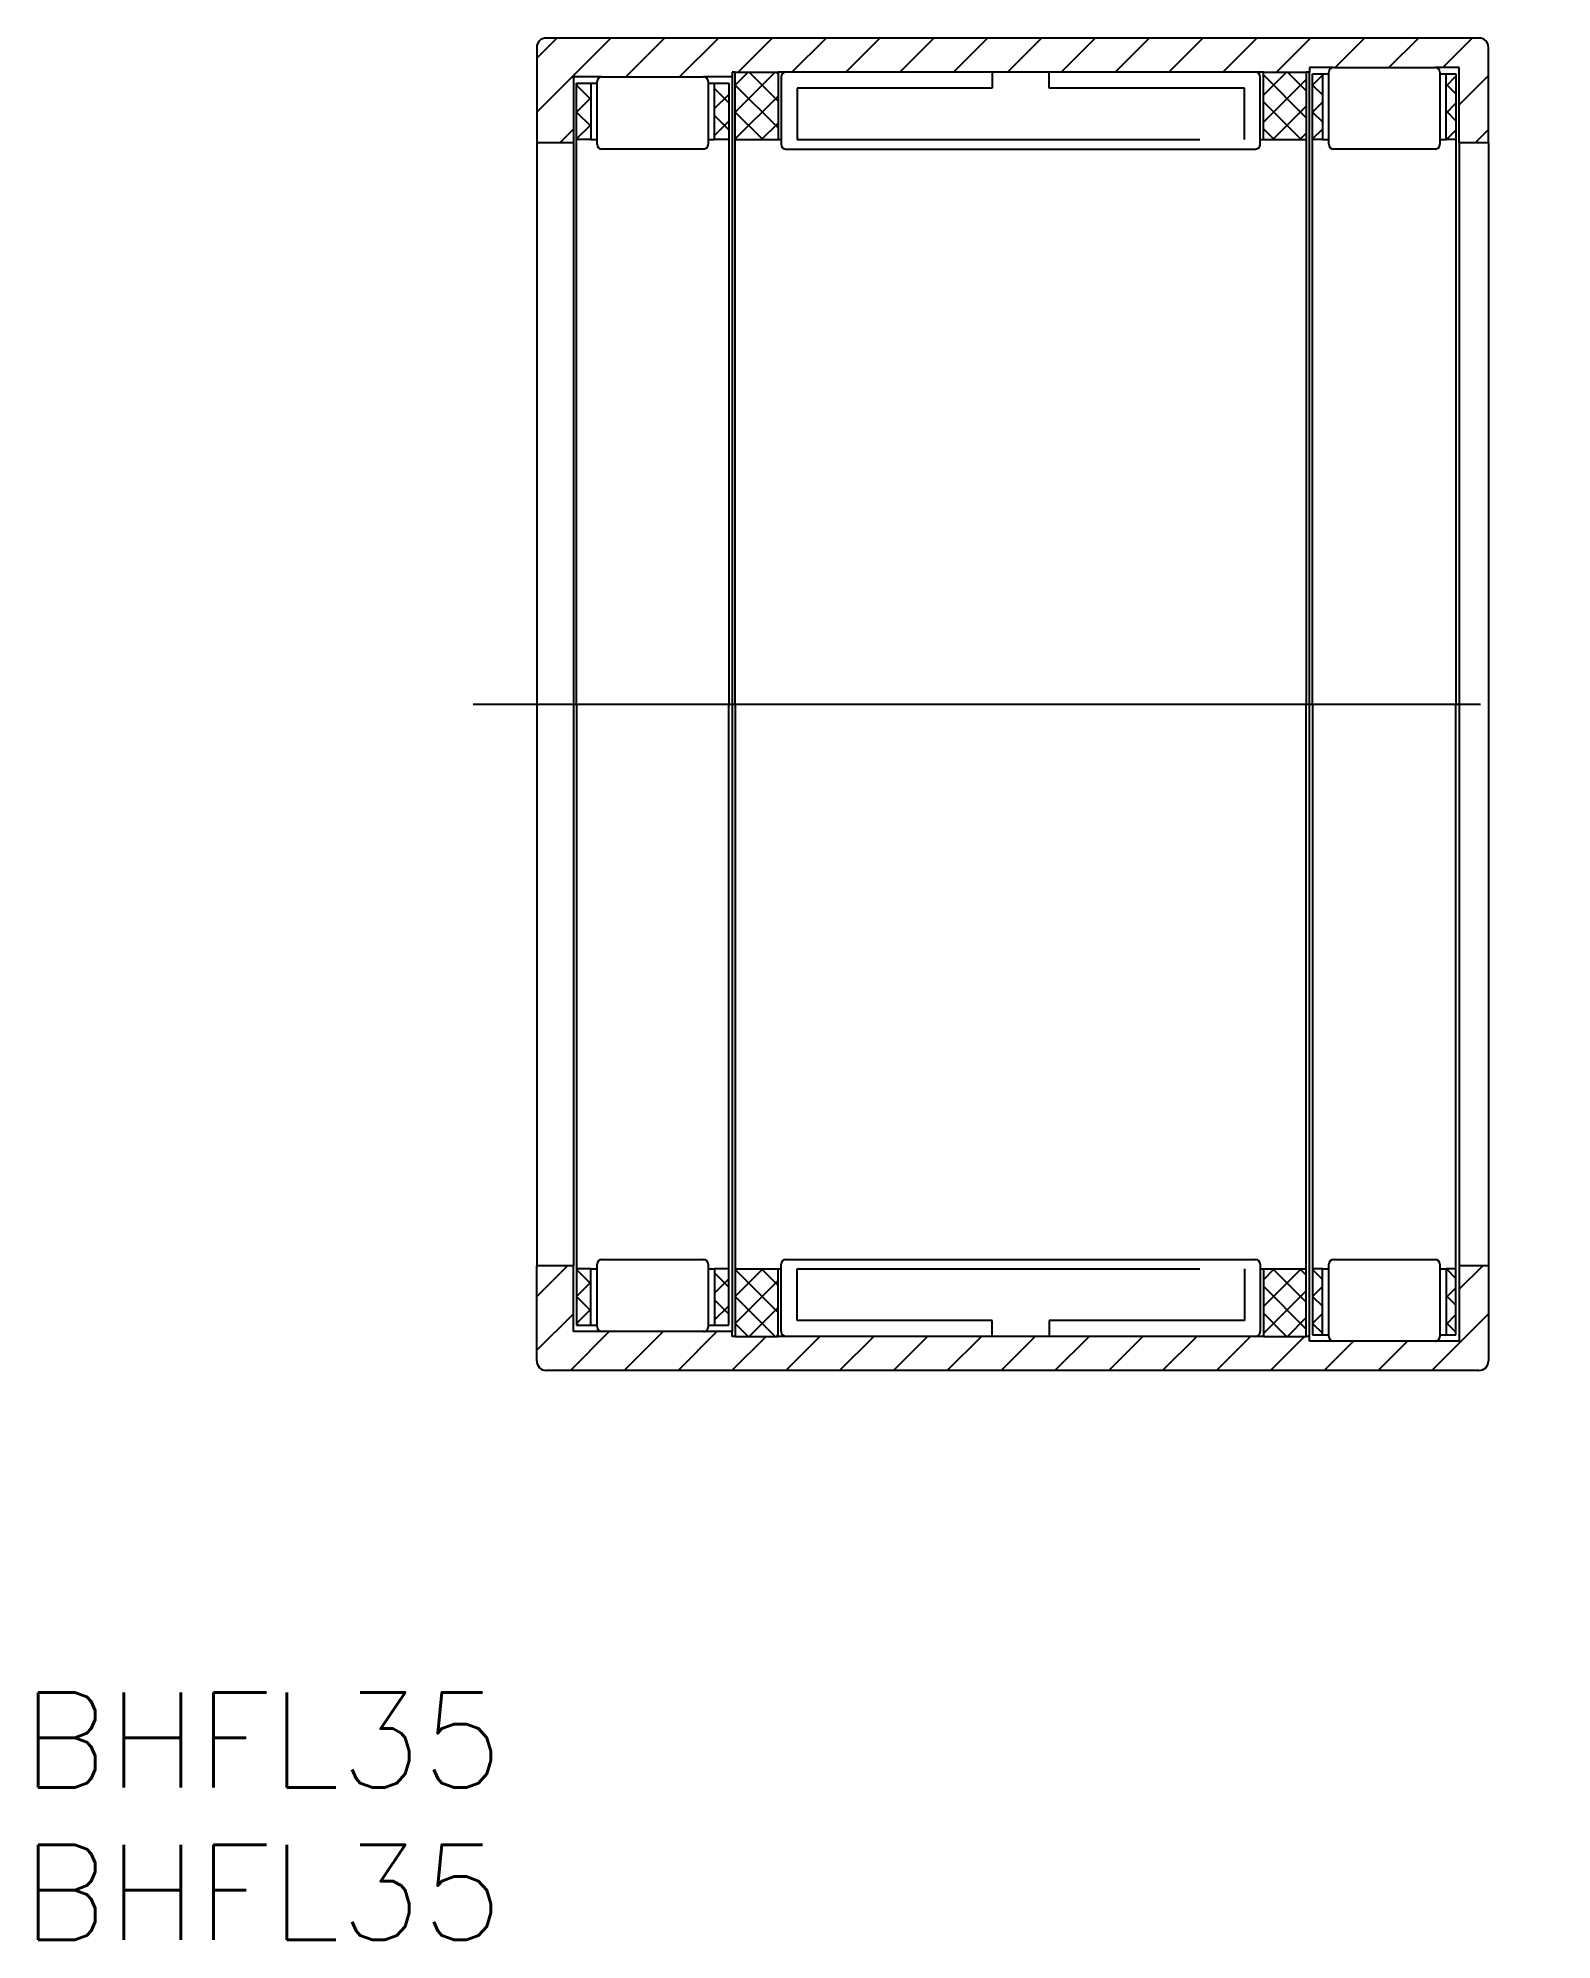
# Model space of a CAD drawing. Extents: x -15.7 to 32, y -39 to 21.
import ezdxf

# ---------------------------------------------------------------- set-up
doc = ezdxf.new("R2010")
doc.units = 0
doc.linetypes.add('CENTER', pattern=[50.8, 31.75, -6.35, 6.35, -6.35])
doc.linetypes.add('DASHED', pattern=[19.05, 12.7, -6.35])
doc.layers.get('0').update_dxf_attribs({"linetype": 'CONTINUOUS'})
doc.layers.add('CENTER', color=1, linetype='CENTER')
doc.styles.get("Standard").update_dxf_attribs({"font": 'txt.shx', "height": 3, "bigfont": 'bigfont.shx'})

msp = doc.modelspace()

# ---------------------------------------------------------------- linework, layer by layer
at = {"color": 3, "linetype": 'CONTINUOUS'}
for p, q in [((0, 18.667619), (2.332381, 21)), ((0, 20.364675), (0.635325, 21)), ((2.804437, 19.775), (4.029437, 21)), ((4.501494, 19.775), (5.726494, 21)), ((6.34855, 19.925), (7.42355, 21)), ((8.045606, 19.925), (9.120606, 21)), ((9.742662, 19.925), (10.817662, 21)), ((11.439719, 19.925), (12.514719, 21)), ((13.136775, 19.925), (14.211775, 21)), ((14.833831, 19.925), (15.908831, 21)), ((16.530887, 19.925), (17.605887, 21)), ((18.227944, 19.925), (19.302944, 21)), ((19.925, 19.925), (21, 21)), ((21.622056, 19.925), (22.697056, 21)), ((23.319113, 19.925), (24.394113, 21)), ((25.166169, 20.075), (26.091169, 21)), ((26.863225, 20.075), (27.788225, 21)), ((28.560281, 20.075), (29.485281, 21)), ((6.255, 18.667619), (7.512381, 19.925)), ((6.255, 19.516147), (6.663853, 19.925)), ((7.605, 19.014675), (6.694675, 19.925)), ((7.605, 19.863203), (7.543203, 19.925)), ((22.905, 19.195584), (23.634416, 19.925)), ((24.255, 18.48671), (22.905, 19.83671)), ((24.255, 19.335238), (23.665238, 19.925)), ((24.455, 19.516147), (24.765, 19.826147)), ((28.665, 19.483506), (28.975, 19.793506)), ((29.075, 18.892662), (30, 19.817662)), ((1.255, 19.516147), (1.313853, 19.575)), ((1.255, 19.516147), (1.705, 19.066147)), ((5.605, 19.408788), (6.055, 18.958788)), ((5.605, 18.774978), (6.055, 19.224978)), ((7.605, 18.166147), (6.255, 19.516147)), ((22.905, 18.347056), (24.255, 19.697056)), ((24.455, 19.516147), (24.765, 19.206147)), ((28.665, 19.548788), (28.975, 19.238788)), ((1.255, 18.667619), (1.705, 19.117619)), ((1.255, 18.667619), (1.705, 18.217619)), ((6.255, 17.819091), (7.605, 19.169091)), ((7.122619, 17.8), (6.255, 18.667619)), ((24.093182, 17.8), (22.905, 18.988182)), ((23.206472, 17.8), (24.255, 18.848528)), ((24.455, 18.667619), (24.765, 18.977619)), ((24.455, 18.667619), (24.765, 18.357619)), ((28.665, 18.634978), (28.975, 18.944978)), ((28.665, 18.70026), (28.975, 18.39026)), ((0.729437, 17.7), (1.155, 18.125563)), ((1.255, 17.819091), (1.705, 18.269091)), ((5.605, 18.56026), (6.055, 18.11026)), ((5.605, 17.92645), (6.055, 18.37645)), ((7.084437, 17.8), (7.605, 18.320563)), ((23.244654, 17.8), (22.905, 18.139654)), ((24.055, 17.8), (24.255, 18)), ((24.455, 17.819091), (24.765, 18.129091)), ((28.67855, 17.8), (28.975, 18.09645)), ((29.579394, 17.7), (30, 18.120606)), ((1.255, 17.819091), (1.274091, 17.8)), ((6.274091, 17.8), (6.255, 17.819091)), ((24.455, 17.819091), (24.474091, 17.8)), ((28.665, 17.851732), (28.716732, 17.8)), ((0, -18.667619), (0.967619, -17.7)), ((1.255, -17.819091), (1.274091, -17.8)), ((1.255, -17.819091), (1.705, -18.269091)), ((5.605, -17.92645), (6.055, -18.37645)), ((6.255, -17.819091), (6.274091, -17.8)), ((6.255, -18.667619), (7.122619, -17.8)), ((7.605, -19.169091), (6.255, -17.819091)), ((7.605, -18.320563), (7.084437, -17.8)), ((22.905, -18.139654), (23.244654, -17.8)), ((22.905, -18.988182), (24.093182, -17.8)), ((24.255, -18.848528), (23.206472, -17.8)), ((24.255, -18), (24.055, -17.8)), ((24.455, -17.819091), (24.474091, -17.8)), ((24.455, -17.819091), (24.765, -18.129091)), ((28.665, -17.851732), (28.716732, -17.8)), ((28.67855, -17.8), (28.975, -18.09645)), ((29.075, -18.442576), (29.817576, -17.7)), ((1.255, -18.667619), (1.705, -18.217619)), ((5.605, -18.56026), (6.055, -18.11026)), ((6.255, -19.516147), (7.605, -18.166147)), ((24.255, -19.697056), (22.905, -18.347056)), ((22.905, -19.83671), (24.255, -18.48671)), ((24.455, -18.667619), (24.765, -18.357619)), ((28.665, -18.70026), (28.975, -18.39026)), ((1.255, -18.667619), (1.705, -19.117619)), ((1.255, -19.516147), (1.705, -19.066147)), ((5.605, -18.774978), (6.055, -19.224978)), ((5.605, -19.408788), (6.055, -18.958788)), ((7.512381, -19.925), (6.255, -18.667619)), ((6.694675, -19.925), (7.605, -19.014675)), ((24.455, -18.667619), (24.765, -18.977619)), ((28.665, -18.634978), (28.975, -18.944978)), ((0, -20.364675), (1.155, -19.209675)), ((1.061732, -21), (2.286732, -19.775)), ((1.255, -19.516147), (1.313853, -19.575)), ((2.758788, -21), (3.983788, -19.775)), ((4.455844, -21), (5.680844, -19.775)), ((6.663853, -19.925), (6.255, -19.516147)), ((23.634416, -19.925), (22.905, -19.195584)), ((23.665238, -19.925), (24.255, -19.335238)), ((24.455, -19.516147), (24.765, -19.206147)), ((24.455, -19.516147), (24.765, -19.826147)), ((28.214632, -21), (30, -19.214632)), ((28.665, -19.548788), (28.975, -19.238788)), ((28.665, -19.483506), (28.975, -19.793506)), ((6.1529, -21), (7.2279, -19.925)), ((7.543203, -19.925), (7.605, -19.863203)), ((7.849957, -21), (8.924957, -19.925)), ((9.547013, -21), (10.622013, -19.925)), ((11.244069, -21), (12.319069, -19.925)), ((12.941125, -21), (14.016125, -19.925)), ((14.638182, -21), (15.713182, -19.925)), ((16.335238, -21), (17.410238, -19.925)), ((18.032294, -21), (19.107294, -19.925)), ((19.729351, -21), (20.804351, -19.925)), ((21.426407, -21), (22.501407, -19.925)), ((23.123463, -21), (24.198463, -19.925)), ((24.820519, -21), (25.745519, -20.075)), ((26.517576, -21), (27.442576, -20.075))]:
    msp.add_line(p, q, dxfattribs=at)
at = {"color": 7, "linetype": 'CONTINUOUS'}
for p, q in [((29.7, 21), (0.3, 21)), ((0, 20.7), (0, 17.7)), ((30, 17.7), (30, 20.7)), ((6.155, 19.925), (6.155, 19.775)), ((6.255, 19.925), (6.155, 19.925)), ((6.255, 0), (6.255, 19.925)), ((6.255, 19.925), (7.605, 19.925)), ((6.255, 17.8), (6.255, 19.925)), ((6.255, 19.925), (7.605, 19.925)), ((7.605, 19.925), (7.605, 17.8)), ((7.605, 19.925), (7.605, 17.8)), ((7.855, 19.925), (7.605, 19.925)), ((22.655, 19.925), (7.855, 19.925)), ((22.905, 19.925), (22.655, 19.925)), ((22.905, 17.8), (22.905, 19.925)), ((22.905, 19.925), (24.255, 19.925)), ((22.905, 17.8), (22.905, 19.925)), ((22.905, 19.925), (24.255, 19.925)), ((24.255, 19.925), (24.255, 0)), ((24.255, 19.925), (24.255, 17.8)), ((24.355, 19.925), (24.255, 19.925)), ((24.355, 20.075), (24.355, 19.925)), ((25.115, 20.075), (24.355, 20.075)), ((24.355, -19.925), (24.355, 19.925)), ((24.455, 17.8), (24.455, 19.875)), ((24.455, 19.875), (24.765, 19.875)), ((24.455, 0), (24.455, 19.875)), ((24.455, 19.875), (24.965, 19.875)), ((24.765, 19.875), (24.765, 17.8)), ((24.965, 17.65), (24.965, 19.925)), ((25.115, 20.075), (28.315, 20.075)), ((29.075, 20.075), (28.315, 20.075)), ((28.465, 19.925), (28.465, 17.65)), ((28.465, 19.875), (28.975, 19.875)), ((28.665, 17.8), (28.665, 19.875)), ((28.665, 19.875), (28.975, 19.875)), ((28.975, 19.875), (28.975, 17.8)), ((28.975, 19.875), (28.975, 0)), ((29.075, 17.7), (29.075, 20.075)), ((1.155, 19.775), (1.155, 17.7)), ((2.055, 19.775), (1.155, 19.775)), ((1.255, 17.8), (1.255, 19.575)), ((1.255, 19.575), (1.705, 19.575)), ((1.255, 0), (1.255, 19.575)), ((1.255, 19.575), (1.905, 19.575)), ((1.705, 19.575), (1.705, 17.8)), ((1.905, 17.65), (1.905, 19.625)), ((2.055, 19.775), (5.255, 19.775)), ((6.155, 19.775), (5.255, 19.775)), ((5.405, 19.625), (5.405, 17.65)), ((5.405, 19.575), (6.055, 19.575)), ((5.605, 17.8), (5.605, 19.575)), ((5.605, 19.575), (6.055, 19.575)), ((6.055, 19.575), (6.055, 17.8)), ((6.055, 19.575), (6.055, 0)), ((6.155, 19.775), (6.155, -19.775)), ((7.705, 19.775), (7.705, 17.65)), ((22.805, 17.65), (22.805, 19.775)), ((0, 17.7), (0, -17.7)), ((1.155, 17.7), (0, 17.7)), ((1.155, 17.7), (1.155, -17.7)), ((1.705, 17.8), (1.255, 17.8)), ((1.705, 17.8), (1.905, 17.8)), ((5.255, 17.5), (2.055, 17.5)), ((5.405, 17.8), (5.605, 17.8)), ((6.055, 17.8), (5.605, 17.8)), ((6.255, 17.8), (7.605, 17.8)), ((7.605, 17.8), (7.705, 17.8)), ((7.855, 17.5), (22.655, 17.5)), ((22.805, 17.8), (22.905, 17.8)), ((22.905, 17.8), (24.255, 17.8)), ((24.765, 17.8), (24.455, 17.8)), ((24.765, 17.8), (24.965, 17.8)), ((28.315, 17.5), (25.115, 17.5)), ((28.465, 17.8), (28.665, 17.8)), ((28.975, 17.8), (28.665, 17.8)), ((29.075, 17.7), (29.075, -17.7)), ((30, 17.7), (29.075, 17.7)), ((30, 17.7), (30, -17.7)), ((1.255, 0), (1.255, -19.575)), ((6.055, -19.575), (6.055, 0)), ((6.255, 0), (6.255, -19.925)), ((24.255, -19.925), (24.255, 0)), ((24.455, 0), (24.455, -19.875)), ((28.975, -19.875), (28.975, 0)), ((1.155, -17.7), (0, -17.7)), ((0, -20.7), (0, -17.7)), ((1.155, -19.775), (1.155, -17.7)), ((1.255, -17.8), (1.255, -19.575)), ((1.705, -17.8), (1.255, -17.8)), ((1.705, -19.575), (1.705, -17.8)), ((1.705, -17.8), (1.905, -17.8)), ((1.905, -19.625), (1.905, -17.65)), ((2.055, -17.5), (5.255, -17.5)), ((5.405, -17.65), (5.405, -19.625)), ((5.405, -17.8), (5.605, -17.8)), ((5.605, -17.8), (5.605, -19.575)), ((6.055, -17.8), (5.605, -17.8)), ((6.055, -19.575), (6.055, -17.8)), ((6.255, -17.8), (6.255, -19.925)), ((6.255, -17.8), (7.605, -17.8)), ((7.605, -19.925), (7.605, -17.8)), ((7.605, -19.925), (7.605, -17.8)), ((7.605, -17.8), (7.705, -17.8)), ((7.705, -19.775), (7.705, -17.65)), ((7.855, -17.5), (22.655, -17.5)), ((22.805, -17.65), (22.805, -19.775)), ((22.805, -17.8), (22.905, -17.8)), ((22.905, -17.8), (22.905, -19.925)), ((22.905, -17.8), (24.255, -17.8)), ((22.905, -17.8), (22.905, -19.925)), ((24.255, -19.925), (24.255, -17.8)), ((24.455, -17.8), (24.455, -19.875)), ((24.765, -17.8), (24.455, -17.8)), ((24.765, -19.875), (24.765, -17.8)), ((24.765, -17.8), (24.965, -17.8)), ((24.965, -19.925), (24.965, -17.65)), ((25.115, -17.5), (28.315, -17.5)), ((28.465, -17.65), (28.465, -19.925)), ((28.465, -17.8), (28.665, -17.8)), ((28.665, -17.8), (28.665, -19.875)), ((28.975, -17.8), (28.665, -17.8)), ((28.975, -19.875), (28.975, -17.8)), ((30, -17.7), (29.075, -17.7)), ((29.075, -17.7), (29.075, -20.075)), ((30, -17.7), (30, -20.7)), ((2.055, -19.775), (1.155, -19.775)), ((1.255, -19.575), (1.705, -19.575)), ((1.255, -19.575), (1.905, -19.575)), ((5.255, -19.775), (2.055, -19.775)), ((6.155, -19.775), (5.255, -19.775)), ((5.405, -19.575), (6.055, -19.575)), ((5.605, -19.575), (6.055, -19.575)), ((6.155, -19.925), (6.155, -19.775)), ((6.255, -19.925), (6.155, -19.925)), ((6.255, -19.925), (7.605, -19.925)), ((6.255, -19.925), (7.605, -19.925)), ((7.855, -19.925), (7.605, -19.925)), ((22.655, -19.925), (7.855, -19.925)), ((22.905, -19.925), (22.655, -19.925)), ((22.905, -19.925), (24.255, -19.925)), ((22.905, -19.925), (24.255, -19.925)), ((24.355, -19.925), (24.255, -19.925)), ((24.355, -20.075), (24.355, -19.925)), ((25.115, -20.075), (24.355, -20.075)), ((24.455, -19.875), (24.765, -19.875)), ((24.455, -19.875), (24.965, -19.875)), ((28.315, -20.075), (25.115, -20.075)), ((29.075, -20.075), (28.315, -20.075)), ((28.465, -19.875), (28.975, -19.875)), ((28.665, -19.875), (28.975, -19.875)), ((29.7, -21), (0.3, -21))]:
    msp.add_line(p, q, dxfattribs=at)
at = {"color": 3, "linetype": 'DASHED'}
for p, q in [((14.355, 19.925), (14.355, 19.425)), ((16.155, 19.425), (16.155, 19.925)), ((14.355, 19.425), (8.205, 19.425)), ((8.205, 19.425), (8.205, 17.8)), ((22.305, 19.425), (16.155, 19.425)), ((22.305, 17.8), (22.305, 19.425)), ((8.205, 17.8), (22.305, 17.8)), ((8.205, -19.425), (8.205, -17.8)), ((8.205, -17.8), (22.305, -17.8)), ((22.305, -17.8), (22.305, -19.425)), ((14.355, -19.425), (8.205, -19.425)), ((14.355, -19.925), (14.355, -19.425)), ((22.305, -19.425), (16.155, -19.425)), ((16.155, -19.425), (16.155, -19.925))]:
    msp.add_line(p, q, dxfattribs=at)
at = {"color": 7, "linetype": 'CONTINUOUS'}
for centre, radius, start, end in [((0.3, 20.7), 0.3, 89.999921, 179.999841), ((29.7, 20.7), 0.3, 0, 89.999921), ((7.855, 19.775), 0.15, 89.999921, 179.999841), ((22.655, 19.775), 0.15, 0, 89.999921), ((25.115, 19.925), 0.15, 89.999921, 179.999841), ((28.315, 19.925), 0.15, 0, 89.999921), ((2.055, 19.625), 0.15, 89.999921, 179.999841), ((5.255, 19.625), 0.15, 0, 89.999921), ((2.055, 17.65), 0.15, 179.999841, 269.999762), ((5.255, 17.65), 0.15, 269.999762, 0), ((7.855, 17.65), 0.15, 179.999841, 269.999762), ((22.655, 17.65), 0.15, 269.999762, 0), ((25.115, 17.65), 0.15, 179.999841, 269.999762), ((28.315, 17.65), 0.15, 269.999762, 0), ((2.055, -17.65), 0.15, 89.999921, 179.999841), ((5.255, -17.65), 0.15, 0, 89.999921), ((7.855, -17.65), 0.15, 89.999921, 179.999841), ((22.655, -17.65), 0.15, 0, 89.999921), ((25.115, -17.65), 0.15, 89.999921, 179.999841), ((28.315, -17.65), 0.15, 0, 89.999921), ((2.055, -19.625), 0.15, 179.999841, 269.999762), ((5.255, -19.625), 0.15, 269.999762, 0), ((7.855, -19.775), 0.15, 179.999841, 269.999762), ((22.655, -19.775), 0.15, 269.999762, 0), ((25.115, -19.925), 0.15, 179.999841, 269.999762), ((28.315, -19.925), 0.15, 269.999762, 0), ((0.3, -20.7), 0.3, 179.999841, 269.999762), ((29.7, -20.7), 0.3, 269.999762, 0)]:
    msp.add_arc(centre, radius, start, end, dxfattribs=at)
at = {"layer": 'CENTER', "color": 1, "linetype": 'CENTER'}
msp.add_line((-2, 0), (32, 0), dxfattribs=at)

# ---------------------------------------------------------------- texts
at = {"color": 7, "linetype": 'CONTINUOUS'}
for p in [(-16.23333, -34.148129), (-16.23333, -38.951351)]:
    msp.add_text('BHFL35', height=3, dxfattribs=at).set_placement(p)

doc.saveas('drawing.dxf')
